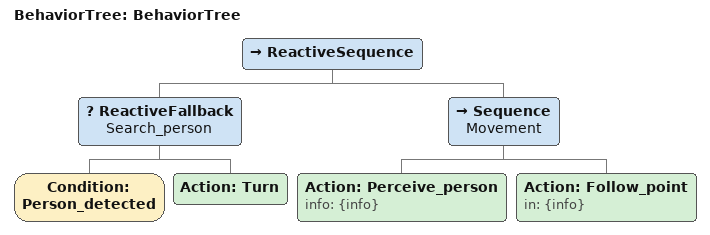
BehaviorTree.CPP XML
<?xml version="1.0"?>
<root main_tree_to_execute="BehaviorTree">
    <BehaviorTree ID="BehaviorTree">
        <ReactiveSequence>
            <ReactiveFallback name="Search_person">
                <Condition ID="Person_detected"/>
                <Action ID="Turn"/>
            </ReactiveFallback>
            <Sequence name="Movement">
                <Action ID="Perceive_person" info="{info}"/>
                <Action ID="Follow_point" in="{info}"/>
            </Sequence>
        </ReactiveSequence>
    </BehaviorTree>
</root>
